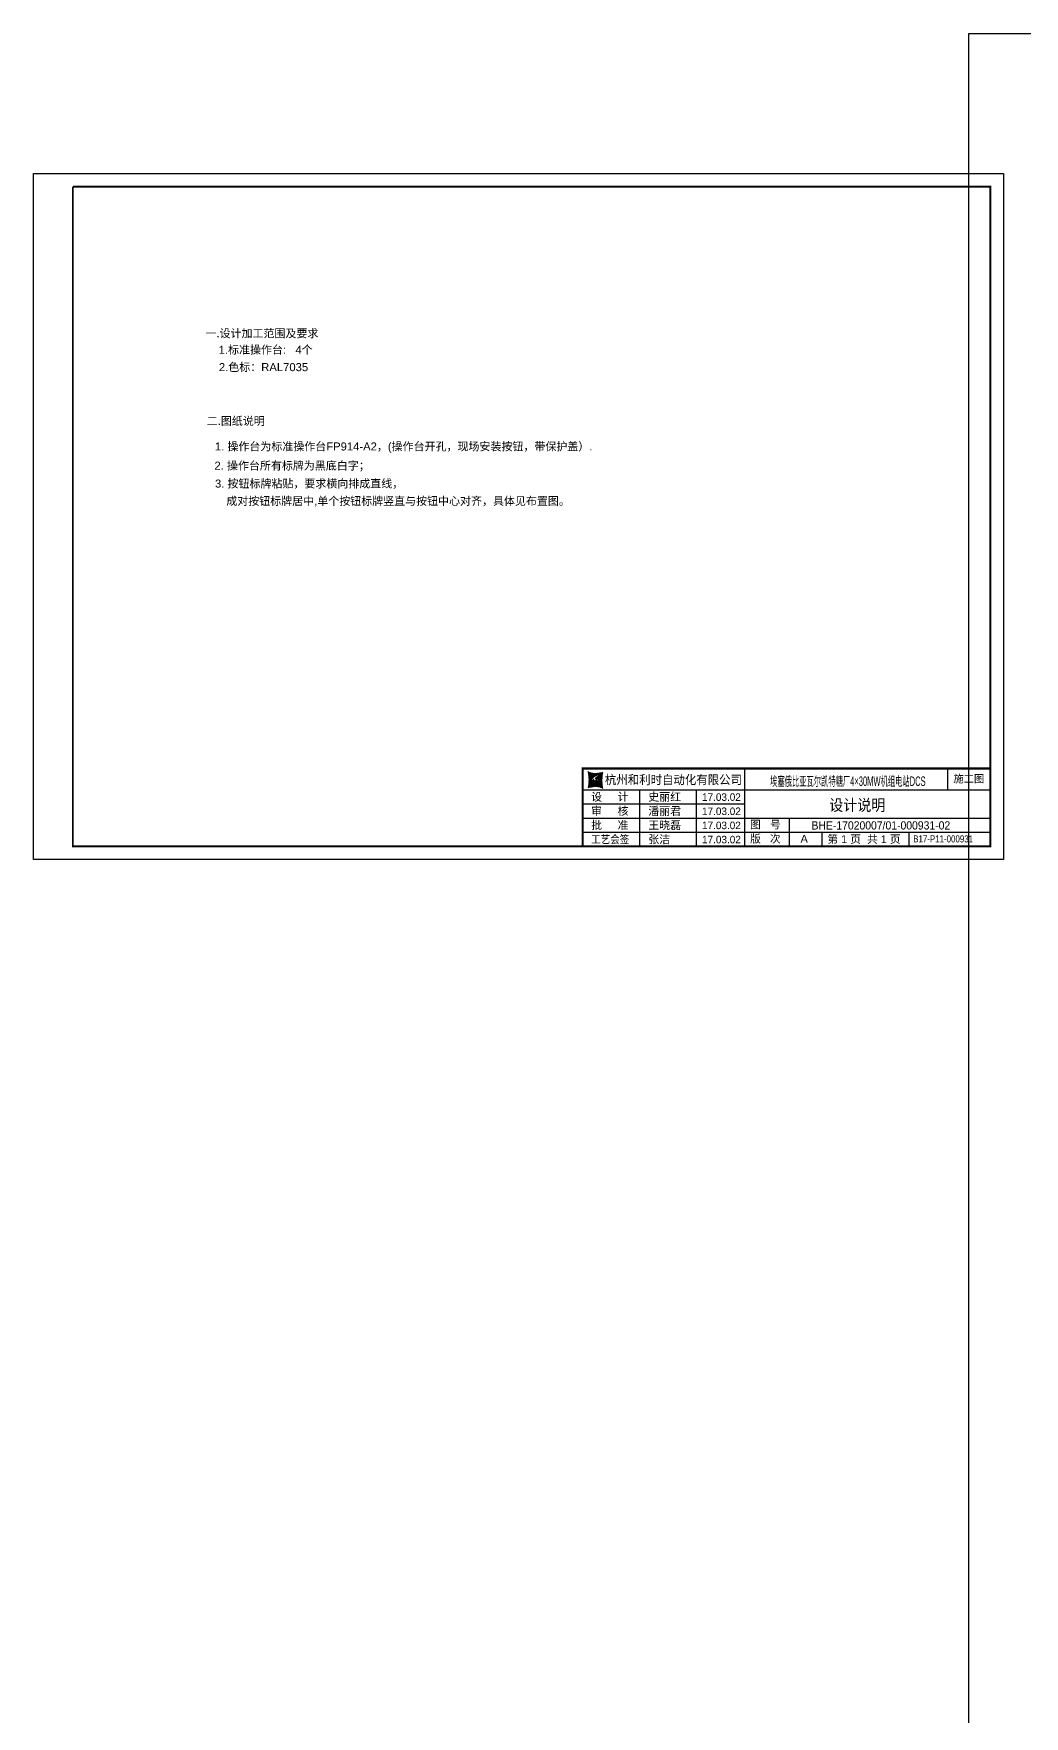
# Model space of a CAD drawing. Extents: x -6428 to 12688, y -8159 to 7918.
# Drawn here: x -6428 to -1696, y -121 to 7918 of the extents above; entities that cross this region are included whole.
import ezdxf
from ezdxf.enums import TextEntityAlignment as Align

# ---------------------------------------------------------------- set-up
doc = ezdxf.new("R2010")
doc.units = 0
doc.header["$LTSCALE"] = 10
doc.header["$MEASUREMENT"] = 0
doc.layers.add('操作台', color=7, linetype='CONTINUOUS')
doc.layers.add('标准图框及表格', color=7, linetype='CONTINUOUS')
doc.styles.add('HZ', font='arial.ttf')
pattern_1 = [(44.99999999999999, (62644.0067448291, -8867.199472524246), (-0.0585086954904412, 0.0585086954904411), [])]

# ---------------------------------------------------------------- blocks, each defined once
blk = doc.blocks.new('A4横图框')
at = {"layer": '标准图框及表格'}
h = blk.add_hatch(dxfattribs=at)
h.set_pattern_fill('ANSI31', color=5, scale=0.6619503254347141, style=0)
h.set_pattern_definition(pattern_1)
edge = h.paths.add_edge_path()
edge.add_arc((172.0496336600836, 30.69212609582466), 4.385420906004984, 238.1092081981574, 291.6531626184828)
edge.add_line((173.6677973982941, 26.61616453574824), (171.196811844281, 24.96342290218163))
edge.add_arc((159.3070898954674, 24.3208542135166), 10.7566927883141, 346.3915348661823, 374.2500326978036)
edge.add_line((169.7618019691645, 21.78995808790059), (171.9104852834489, 23.56403812982753))
edge.add_line((171.4204084507573, 24.1656820832199), (171.8022310894366, 24.1166197839688))
edge.add_spline(control_points=[(171.9076070613291, 23.5612403362524), (171.9782900895288, 23.62994398235459), (172.1063522407994, 23.75441992713461), (172.0982616688188, 24.08853178891007), (171.9041487548593, 24.10756342964889), (171.8004776051012, 24.11772778213201)], knot_values=[0, 0, 0, 0, 0.4839426457554279, 0.8767979790800492, 1.327118297953632, 1.327118297953632, 1.327118297953632, 1.327118297953632], weights=[1, 1, 1, 1, 1, 1], degree=3, periodic=0)
edge.add_spline(control_points=[(171.1960063120995, 24.96162603088887), (171.1383141229226, 24.91365774510486), (171.0341186915675, 24.8270242458879), (170.9598882847849, 24.7139107687239), (170.9267586692795, 24.6634273324584)], knot_values=[0, 0, 0, 0, 0.3714719093679447, 0.6708997588589845, 0.6708997588589845, 0.6708997588589845, 0.6708997588589845], weights=[1, 1, 1, 1, 1], degree=3, periodic=0)
edge.add_spline(control_points=[(171.0177855927386, 24.80139777460717), (170.9739837601, 24.75182568643358), (170.8874405854212, 24.63411966883577), (170.9097232617123, 24.3685217488732), (171.1438352137548, 24.19634813917073), (171.3287228371982, 24.17648276396212), (171.4184515092992, 24.16684180637679)], knot_values=[0.7541598914195891, 0.7541598914195891, 0.7541598914195891, 0.7541598914195891, 1.341857983071981, 2.043049761279585, 2.907443457733577, 3.722510221717078, 3.722510221717078, 3.722510221717078, 3.722510221717078], weights=[1, 1, 1, 1, 1, 1, 1], degree=3, periodic=0)
h = blk.add_hatch(dxfattribs=at)
h.set_pattern_fill('ANSI31', color=3, scale=0.6619503254347141, style=0)
h.set_pattern_definition(pattern_1)
edge = h.paths.add_edge_path()
edge.add_line((172.3049198977887, 24.52368860467541), (172.721034344714, 24.47090439472086))
edge.add_spline(control_points=[(172.1916602588671, 25.0804680907735), (172.1209772306528, 25.01176444467858), (171.9929150793969, 24.88728849988405), (172.0010056513629, 24.55317663812311), (172.1951185653369, 24.534144997377), (172.2987897150951, 24.52398064490117)], knot_values=[0, 0, 0, 0, 0.4839426457555314, 0.8767979790801576, 1.327118297953697, 1.327118297953697, 1.327118297953697, 1.327118297953697], weights=[1, 1, 1, 1, 1, 1], degree=3, periodic=0)
edge.add_line((174.3374653510318, 26.85175033912531), (172.1887820367474, 25.07767029719838))
edge.add_spline(control_points=[(173.1119433092453, 23.87664749850082), (173.1429732385941, 23.9160490896524), (173.2103720449149, 24.02492790509717), (173.1895440584403, 24.27318667815998), (172.9554321064269, 24.44536028784789), (172.7705444829544, 24.46522566305651), (172.6808158108824, 24.47486662065639)], knot_values=[0.8947336582581218, 0.8947336582581218, 0.8947336582581218, 0.8947336582581218, 1.341857983071981, 2.043049761279585, 2.907443457733577, 3.722510221717078, 3.722510221717078, 3.722510221717078, 3.722510221717078], weights=[1, 1, 1, 1, 1, 1, 1], degree=3, periodic=0)
edge.add_line((173.0325647221971, 23.79264395867943), (173.1243460055912, 23.89147256635482))
edge.add_line((172.905024764018, 23.67952689414087), (173.0325647221971, 23.79264395867212))
edge.add_line((170.431469921873, 22.02554389127766), (172.9024554758862, 23.67828552484428))
edge.add_arc((172.0496336600836, 17.94958233120851), 4.385420906004984, 58.1092081981576, 111.6531626184829)
edge.add_arc((184.7921774246996, 24.3208542135166), 10.7566927883141, 166.3915348661824, 194.2500326978025)
at = {"layer": '标准图框及表格', "color": 7}
for p, q in [((0.0013954609912616, 210.0032846437229), (297.0014441308175, 210.0032846437229)), ((0.0013954609912616, 0.0032502307208233), (0.0013954609912616, 210.0032846437229)), ((297.0014441308175, 210.0032846437229), (297.0014441308175, 0.0032502307208233)), ((217.7550332142755, 4.003284256038056), (217.7550332142755, 27.83661758936654)), ((279.9469701136921, 21.33661758936654), (279.9469701136921, 27.83661758936654)), ((168.1328066468058, 21.33661758936654), (292.9334290521556, 21.33661758936654)), ((185.6449392240147, 4.003284256038056), (185.6449392240292, 21.33661758936654)), ((203.0006413213422, 4.003284256038056), (203.0006413213568, 21.33661758936654)), ((168.1328066468058, 17.00328425603806), (217.7550332142755, 17.00328425603806)), ((168.1328066468058, 12.66995092270957), (292.9334290521556, 12.66995092270957)), ((231.4498319004824, 4.003284256038056), (231.4498319004824, 12.66995092270957)), ((168.1328066468058, 8.336617589373816), (292.9334290521556, 8.336617589373816)), ((241.4270588527042, 4.003284256038056), (241.4270588527042, 8.336617589373816)), ((268.120108647513, 4.003284256038056), (268.120108647513, 8.336617589373816)), ((297.0014441308175, 0.0032502307208233), (0.0013954609912616, 0.0032502307208233)), ((168.1328066468058, 4.003284256038056), (292.9334290521556, 4.003284256038056))]:
    blk.add_line(p, q, dxfattribs=at)
for points, const_width in [([(12.00143194437442, 206.0152988131507), (293.0014441308175, 206.0032506184056), (293.0014441308175, 4.003284256038056), (12.00143194437442, 4.003284256038056), (12.00143194437442, 206.0032506184056)], 0.6000000983228672), ([(292.9334290521556, 27.83661758937381), (168.1328066468058, 27.83661758937381), (168.1328066468058, 4.003284256038056)], 0.65)]:
    blk.add_lwpolyline(points, dxfattribs=dict(at, const_width=const_width))
at = {"layer": '标准图框及表格', "color": 5, "style": 'HZ'}
for s, p in [('pgqh', (170.0333635432534, 25.80304024583023)), ('hollilas', (170.0466366199025, 23.71374969515312))]:
    blk.add_text(s, height=0.4136785714285714, dxfattribs=at).set_placement(p)
at = {"layer": '标准图框及表格', "color": 7, "style": 'HZ'}
for s, height, width, p in [('杭州和利时自动化有限公司', 2.7, 0.95, (174.9285941560083, 23.02911227819135)), ('工艺会签', 2.449999999999999, 0.85, (170.7212873600156, 4.927898099951165))]:
    blk.add_text(s, height=height, dxfattribs=dict(at, width=width)).set_placement(p)
for s, height, p in [('设     计', 2.449999999999999, (170.7212873600156, 17.92789809995847)), ('审     核', 2.449999999999999, (170.7212873600156, 13.59456476662271)), ('批     准', 2.449999999999999, (170.7212873600119, 9.261231433286953)), ('图   号', 2.399999999999999, (219.3988483406183, 9.450548544822992)), ('版   次', 2.399999999999999, (219.3988483406183, 5.117215211487234))]:
    blk.add_text(s, height=height, dxfattribs=at).set_placement(p)
at = {"layer": '标准图框及表格', "color": 3, "style": 'HZ'}
for s, height, p in [('auto', 0.6894642857142859, (172.1807441825285, 24.64895443542486)), ('hollysys', 0.3447321428571429, (172.3103532946761, 22.62004550448043))]:
    blk.add_text(s, height=height, dxfattribs=at).set_placement(p)
at = {"layer": '标准图框及表格', "color": 7, "style": 'HZ', "flags": 8}
for tag, height, width, p in [('工程名称', 2.892696969694902, 0.65, (247.8353315485956, 22.94014901757174)), ('图纸名称', 3.499999999999999, 0.9, (252.2228085267316, 14.87880182043022))]:
    blk.add_attdef(tag, text='', height=height, dxfattribs=dict(at, width=width)).set_placement(p, align=Align.CENTER)
blk.add_attdef('设计阶段', text='', height=2.299999999999999, dxfattribs=at).set_placement((286.3714665038433, 23.54666542107214), align=Align.CENTER)
for tag, p, height in [('设计人', (188.2334199372244, 17.92789809995847), 2.449999999999999), ('审核人', (188.2334199372099, 13.59456476662271), 2.449999999999999), ('会签人', (188.2334199372099, 9.2612314332942), 2.449999999999999), ('批准人', (188.2334199371953, 4.927898099958441), 2.449999999999999), ('版次', (234.8449582635331, 5.117215211487234), 2.399999999999999), ('第几页共几页', (243.0562623004216, 4.991982186801863), 2.399999999999999)]:
    blk.add_attdef(tag, p, '', height=height, dxfattribs=at)
for tag, p, height, width in [('设计时间', (204.6762329055318, 17.92789809995847), 2.299999999999999, 0.95), ('审核时间', (204.6762329055318, 13.59456476662998), 2.299999999999999, 0.95), ('会签时间', (204.6762329055172, 9.2612314332942), 2.299999999999999, 0.95), ('图纸编号', (238.2096247235004, 9.144936985527348), 2.531109848483039, 0.9), ('批准时间', (204.6762329055172, 4.927898099958441), 2.299999999999999, 0.95), ('图纸标准', (269.3453519223485, 5.193019987101081), 2.169522727271176, 0.8)]:
    blk.add_attdef(tag, p, '', height=height, dxfattribs=dict(at, width=width))

msp = doc.modelspace()

# ---------------------------------------------------------------- linework, layer by layer
at = {"layer": '操作台', "color": 1}
msp.add_lwpolyline([(-1960.534827907701, 7917.811822124291), (3112.040245088196, 7917.811822124291), (3112.040245088196, -8159.118819149087), (-1960.534827907701, -8159.118819149087)], close=True, dxfattribs=at)

# ---------------------------------------------------------------- block references
at = {"layer": '标准图框及表格', "color": 7}
ref = msp.add_blockref('A4横图框', (-6428.307995024195, 3973.07652089165), dxfattribs=dict(at, xscale=15.6, yscale=15.6, zscale=15.6))
ref.add_attrib('工程名称', '埃塞俄比亚瓦尔凯特糖厂4×30MW机组电站DCS  ', dxfattribs={"color": 7, "height": 45.1261, "style": 'HZ', "width": 0.55}).set_placement((-2528.550964706272, 4346.705472378037), align=Align.MIDDLE_CENTER)
ref.add_attrib('设计阶段', '施工图', dxfattribs={"color": 7, "height": 35.88, "style": 'HZ'}).set_placement((-1960.913117564269, 4340.404501460374), align=Align.CENTER)
ref.add_attrib('设计人', '史丽红', (-3491.86664400353, 4252.751731251009), dxfattribs={"color": 7, "height": 38.22, "style": 'HZ'})
ref.add_attrib('审核人', '潘丽君', (-3491.866644003749, 4185.151731250967), dxfattribs={"color": 7, "height": 38.22000000000001, "style": 'HZ'})
ref.add_attrib('会签人', '王晓磊', (-3491.866644003749, 4117.551731251042), dxfattribs={"color": 7, "height": 38.22000000000001, "style": 'HZ'})
ref.add_attrib('批准人', '张洁', (-3491.866644003982, 4049.951731251007), dxfattribs={"color": 7, "height": 38.22000000000001, "style": 'HZ'})
ref.add_attrib('设计时间', '17.03.02', (-3235.358761697935, 4252.751731251009), dxfattribs={"color": 7, "height": 35.88, "style": 'HZ', "width": 0.95})
ref.add_attrib('审核时间', '17.03.02', (-3235.358761697935, 4185.151731251077), dxfattribs={"color": 7, "height": 35.88, "style": 'HZ', "width": 0.95})
ref.add_attrib('会签时间', '17.03.02', (-3235.358761698153, 4117.551731251042), dxfattribs={"color": 7, "height": 35.88, "style": 'HZ', "width": 0.95})
ref.add_attrib('批准时间', '17.03.02', (-3235.358761698153, 4049.951731251007), dxfattribs={"color": 7, "height": 35.88, "style": 'HZ', "width": 0.95})
ref.add_attrib('图纸标准', 'B17-P11-000931', (-2226.520505035573, 4054.08763269044), dxfattribs={"color": 7, "height": 33.84455454543037, "style": 'HZ', "width": 0.8})
ref.add_attrib('图纸编号', 'BHE-17020007/01-000931-02', (-2712.237849337631, 4115.737537865876), dxfattribs={"color": 7, "height": 39.48528000000001, "style": 'HZ', "width": 0.9})
ref.add_attrib('图纸名称', '设计说明', dxfattribs={"color": 7, "height": 54.6, "style": 'HZ', "width": 0.9}).set_placement((-2493.632182007205, 4205.185829290363), align=Align.CENTER)
ref.add_attrib('第几页共几页', '第 1 页  共 1 页', (-2636.630303137674, 4050.95144300576), dxfattribs={"color": 7, "height": 37.44, "style": 'HZ'})
ref.add_attrib('版次', 'A', (-2764.726646113137, 4052.905078190874), dxfattribs={"color": 7, "height": 37.44, "style": 'HZ'})

# ---------------------------------------------------------------- texts
at = {"layer": '操作台', "linetype": 'Continuous', "lineweight": 5, "style": 'HZ'}
for s, p in [('一.设计加工范围及要求', (-5607.593438385322, 6466.722617409616)), ('1.标准操作台:   4个', (-5544.472316605348, 6388.313841576388)), ('2.色标：RAL7035', (-5543.258199385078, 6305.567851558)), ('二.图纸说明', (-5601.284501216651, 6048.039739901947)), ('1. 操作台为标准操作台FP914-A2，(操作台开孔，现场安装按钮，带保护盖）.', (-5562.401526387974, 5926.548123702644)), ('2. 操作台所有标牌为黑底白字；', (-5564.550945754439, 5834.686084886805)), ('3. 按钮标牌粘贴，要求横向排成直线，', (-5562.012373532059, 5749.160958458476)), ('成对按钮标牌居中,单个按钮标牌竖直与按钮中心对齐，具体见布置图。  ', (-5507.988193756065, 5665.894395087165))]:
    msp.add_text(s, height=38.46153848, dxfattribs=at).set_placement(p)

doc.saveas('drawing.dxf')
